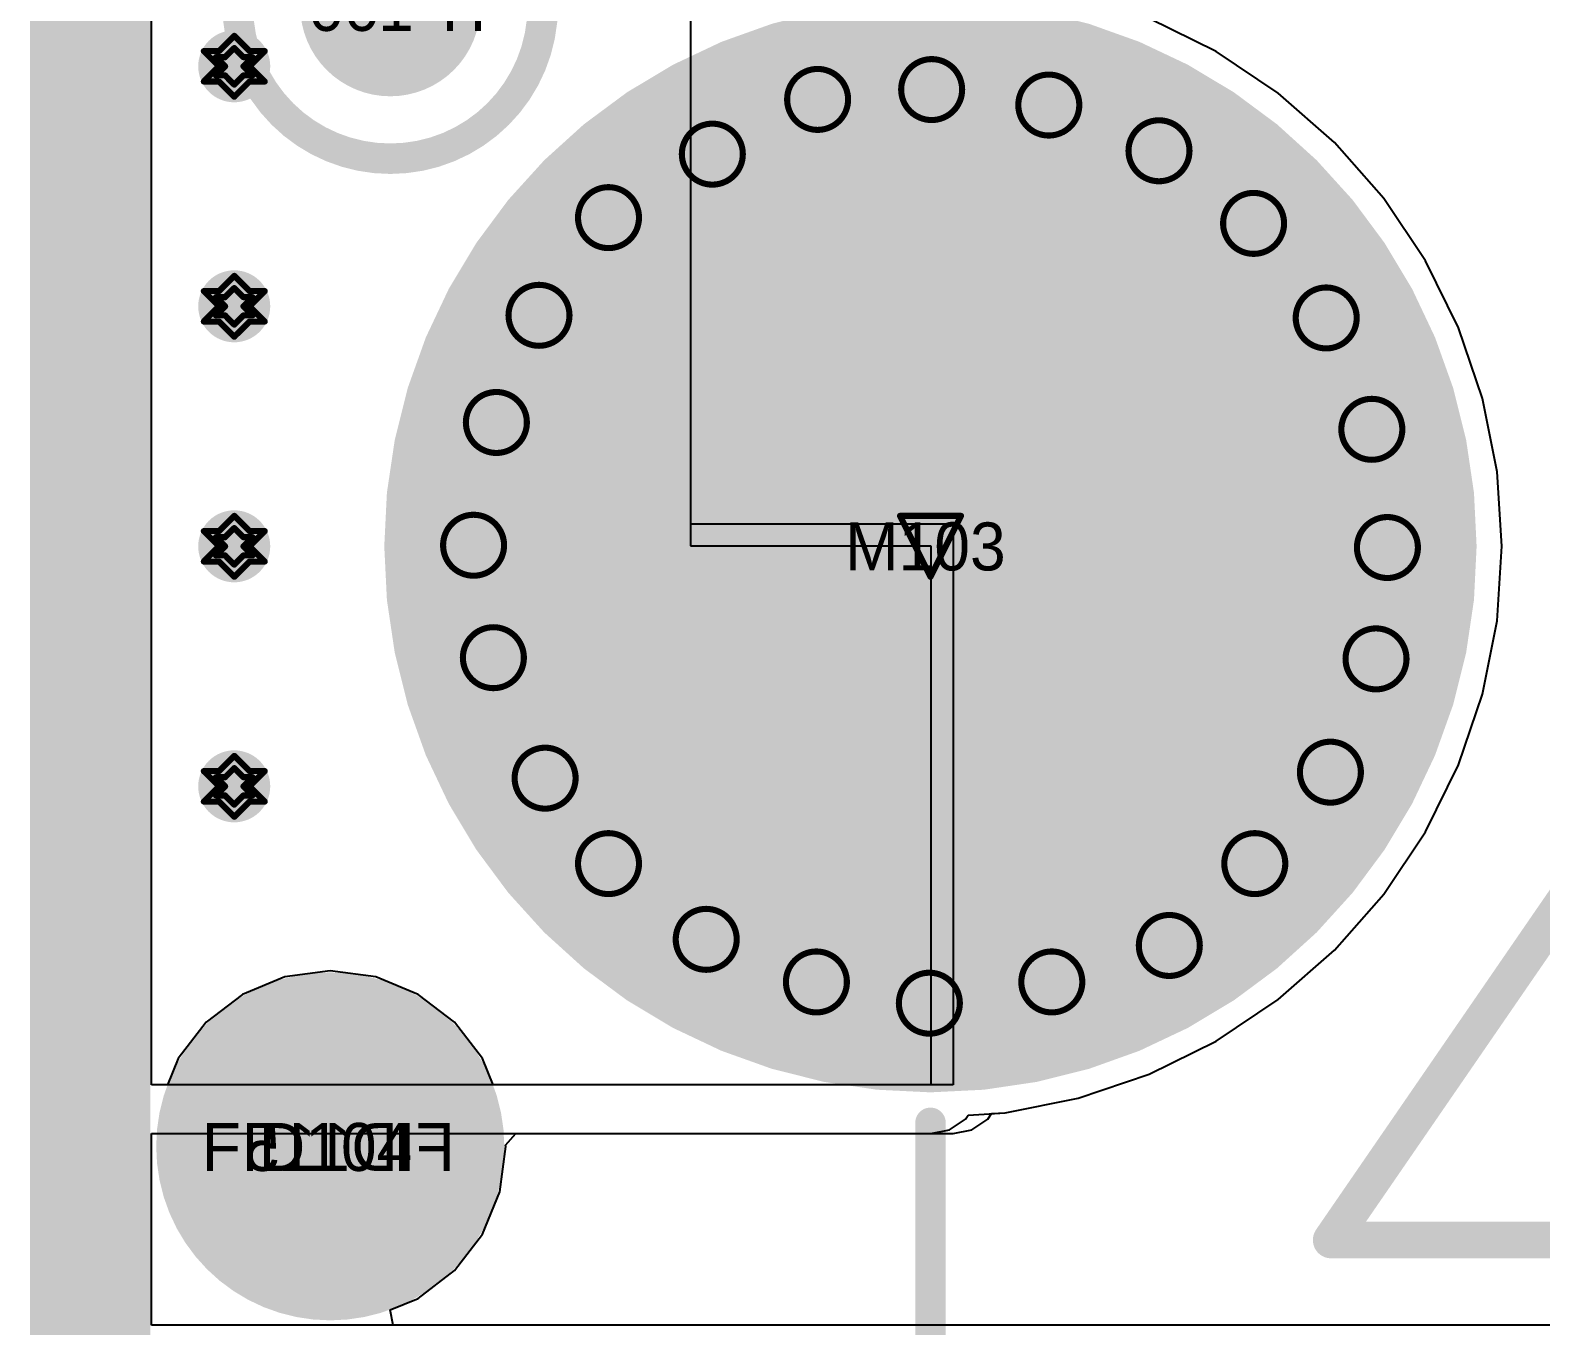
# Model space of a CAD drawing. Header units: millimetres. Extents: x 5 to 399, y 5 to 287.
# Drawn here: x 155.21 to 167.8, y 111.87 to 122.66 of the extents above; entities that cross this region are included whole.
import ezdxf

# ---------------------------------------------------------------- set-up
doc = ezdxf.new("R2010")
doc.units = ezdxf.units.MM
for name, color, linetype in [('BottomLayer', 5, 'Continuous'), ('BottomOverlay', 54, 'Continuous'), ('BottomPaste', 16, 'Continuous'), ('BottomSolder', 6, 'Continuous'), ('DrillDrawing', 1, 'Continuous'), ('DrillGuide', 244, 'Continuous'), ('KeepOutLayer', 6, 'Continuous'), ('Mechanical2', 216, 'Continuous'), ('Mechanical3', 76, 'Continuous'), ('MidLayer1', 16, 'Continuous'), ('MidLayer2', 76, 'Continuous'), ('MultiLayer', 9, 'Continuous'), ('PadHoleLayer', 156, 'Continuous'), ('TopLayer', 1, 'Continuous'), ('TopOverlay', 2, 'Continuous'), ('TopSolder', 216, 'Continuous'), ('ViaHoleLayer', 16, 'Continuous')]:
    doc.layers.add(name, color=color, linetype=linetype)

# ---------------------------------------------------------------- blocks, each defined once
blk = doc.blocks.new('M4_4_5_PAD9_27')
at = {"layer": 'BottomLayer', "const_width": 4.5}
blk.add_lwpolyline([(-18.079, 18.249, 1), (-13.579, 18.249, 1)], format="xyb", close=True, dxfattribs=at)
at = {"layer": 'BottomSolder', "const_width": 4.55}
blk.add_lwpolyline([(-18.104, 18.249, 1), (-13.554, 18.249, 1)], format="xyb", close=True, dxfattribs=at)
at = {"layer": 'MidLayer1', "const_width": 4.5}
blk.add_lwpolyline([(-18.079, 18.249, 1), (-13.579, 18.249, 1)], format="xyb", close=True, dxfattribs=at)
at = {"layer": 'MidLayer2', "const_width": 4.5}
blk.add_lwpolyline([(-18.079, 18.249, 1), (-13.579, 18.249, 1)], format="xyb", close=True, dxfattribs=at)
at = {"layer": 'MultiLayer', "const_width": 4.5}
blk.add_lwpolyline([(-18.079, 18.249, 1), (-13.579, 18.249, 1)], format="xyb", close=True, dxfattribs=at)
at = {"layer": 'PadHoleLayer', "const_width": 2.25}
blk.add_lwpolyline([(-16.954, 18.249, 1), (-14.704, 18.249, 1)], format="xyb", close=True, dxfattribs=at)
at = {"layer": 'TopLayer', "const_width": 4.5}
blk.add_lwpolyline([(-18.079, 18.249, 1), (-13.579, 18.249, 1)], format="xyb", close=True, dxfattribs=at)
at = {"layer": 'TopSolder', "const_width": 4.55}
blk.add_lwpolyline([(-18.104, 18.249, 1), (-13.554, 18.249, 1)], format="xyb", close=True, dxfattribs=at)
blk = doc.blocks.new('FID_1_1___B_73')
at = {"layer": 'BottomLayer', "const_width": 0.55}
blk.add_lwpolyline([(-0.275, 0, 1), (0.275, 0, 1)], format="xyb", close=True, dxfattribs=at)
at = {"layer": 'BottomSolder', "const_width": 1.45}
blk.add_lwpolyline([(-0.725, 0, 1), (0.725, 0, 1)], format="xyb", close=True, dxfattribs=at)
blk = doc.blocks.new('FID_1_1___78')
at = {"layer": 'TopLayer', "const_width": 0.55}
blk.add_lwpolyline([(-0.275, 0, 1), (0.275, 0, 1)], format="xyb", close=True, dxfattribs=at)
at = {"layer": 'TopSolder', "const_width": 1.45}
blk.add_lwpolyline([(-0.725, 0, 1), (0.725, 0, 1)], format="xyb", close=True, dxfattribs=at)
blk = doc.blocks.new('TP1_5MM_B_85')
at = {"layer": 'BottomLayer', "const_width": 0.75}
blk.add_lwpolyline([(-0.375, 0, 1), (0.375, 0, 1)], format="xyb", close=True, dxfattribs=at)
at = {"layer": 'BottomOverlay'}
for points, const_width in [([(1.27, 0, 1), (-1.27, 0, 1)], 0.254), ([(-1.333, 0, 1), (-1.206, 0, 1)], 0.127), ([(1.206, 0, 1), (1.333, 0, 1)], 0.127)]:
    blk.add_lwpolyline(points, format="xyb", close=True, dxfattribs=dict(at, const_width=const_width))
at = {"layer": 'BottomPaste', "const_width": 0.75}
blk.add_lwpolyline([(-0.375, 0, 1), (0.375, 0, 1)], format="xyb", close=True, dxfattribs=at)
at = {"layer": 'BottomSolder', "const_width": 0.75}
blk.add_lwpolyline([(-0.375, 0, 1), (0.375, 0, 1)], format="xyb", close=True, dxfattribs=at)

msp = doc.modelspace()

# ---------------------------------------------------------------- linework, layer by layer
at = {"layer": 'BottomLayer'}
for p, q in [((156.222, 113.876), (156.222, 146.362)), ((160.712, 136.101), (160.712, 118.55)), ((165.092, 122.484), (164.534, 122.76)), ((165.61, 122.138), (165.092, 122.484)), ((166.078, 121.728), (165.61, 122.138)), ((166.489, 121.26), (166.078, 121.728)), ((166.835, 120.742), (166.489, 121.26)), ((167.11, 120.183), (166.835, 120.742)), ((167.31, 119.594), (167.11, 120.183)), ((167.432, 118.983), (167.31, 119.594)), ((167.473, 118.362), (167.432, 118.983)), ((160.712, 118.55), (162.901, 118.55)), ((162.901, 118.55), (162.901, 113.876)), ((167.432, 117.74), (167.473, 118.362)), ((167.31, 117.13), (167.432, 117.74)), ((167.11, 116.54), (167.31, 117.13)), ((166.835, 115.982), (167.11, 116.54)), ((166.489, 115.464), (166.835, 115.982)), ((166.078, 114.996), (166.489, 115.464)), ((165.61, 114.585), (166.078, 114.996)), ((157.334, 114.774), (156.981, 114.628)), ((157.712, 114.824), (157.334, 114.774)), ((158.091, 114.774), (157.712, 114.824)), ((158.444, 114.628), (158.091, 114.774)), ((156.981, 114.628), (156.678, 114.396)), ((158.747, 114.396), (158.444, 114.628)), ((165.092, 114.239), (165.61, 114.585)), ((156.678, 114.396), (156.446, 114.093)), ((158.979, 114.093), (158.747, 114.396)), ((164.534, 113.964), (165.092, 114.239)), ((156.446, 114.093), (156.356, 113.876)), ((159.069, 113.876), (158.979, 114.093)), ((163.944, 113.764), (164.534, 113.964)), ((156.356, 113.876), (156.222, 113.876)), ((160.712, 113.876), (159.069, 113.876)), ((162.901, 113.876), (160.712, 113.876)), ((163.334, 113.642), (163.944, 113.764)), ((163.22, 113.635), (163.334, 113.642)), ((163.057, 113.5), (163.189, 113.588)), ((163.189, 113.588), (163.22, 113.635)), ((159.173, 113.373), (159.257, 113.469)), ((159.257, 113.469), (160.712, 113.469)), ((160.712, 113.469), (162.901, 113.469)), ((162.901, 113.469), (163.057, 113.5)), ((159.125, 112.983), (159.175, 113.362)), ((159.175, 113.362), (159.173, 113.373)), ((158.979, 112.631), (159.125, 112.983)), ((158.747, 112.328), (158.979, 112.631)), ((158.444, 112.095), (158.747, 112.328)), ((158.21, 111.999), (158.444, 112.095)), ((158.236, 111.872), (158.21, 111.999)), ((197.531, 111.872), (158.236, 111.872))]:
    msp.add_line(p, q, dxfattribs=at)
for points, const_width in [([(156.762, 122.362, 1), (157.062, 122.362, 1)], 0.3), ([(161.572, 122.086, 1), (161.972, 122.086, 1)], 0.4), ([(162.522, 122.168, 1), (162.922, 122.168, 1)], 0.4), ([(163.498, 122.039, 1), (163.898, 122.039, 1)], 0.4), ([(160.695, 121.63, 1), (161.095, 121.63, 1)], 0.4), ([(164.416, 121.658, 1), (164.816, 121.658, 1)], 0.4), ([(159.83, 121.101, 1), (160.23, 121.101, 1)], 0.4), ([(165.204, 121.053, 1), (165.604, 121.053, 1)], 0.4), ([(159.251, 120.287, 1), (159.651, 120.287, 1)], 0.4), ([(156.762, 120.362, 1), (157.062, 120.362, 1)], 0.3), ([(165.809, 120.265, 1), (166.209, 120.265, 1)], 0.4), ([(158.896, 119.394, 1), (159.296, 119.394, 1)], 0.4), ([(166.189, 119.337, 1), (166.589, 119.337, 1)], 0.4), ([(158.706, 118.371, 1), (159.106, 118.371, 1)], 0.4), ([(166.319, 118.352, 1), (166.719, 118.352, 1)], 0.4), ([(156.762, 118.362, 1), (157.062, 118.362, 1)], 0.3), ([(158.871, 117.434, 1), (159.271, 117.434, 1)], 0.4), ([(166.224, 117.424, 1), (166.624, 117.424, 1)], 0.4), ([(159.302, 116.43, 1), (159.702, 116.43, 1)], 0.4), ([(165.844, 116.48, 1), (166.244, 116.48, 1)], 0.4), ([(156.762, 116.362, 1), (157.062, 116.362, 1)], 0.3), ([(159.83, 115.718, 1), (160.23, 115.718, 1)], 0.4), ([(165.214, 115.718, 1), (165.614, 115.718, 1)], 0.4), ([(160.644, 115.087, 1), (161.044, 115.087, 1)], 0.4), ([(164.502, 115.036, 1), (164.902, 115.036, 1)], 0.4), ([(161.562, 114.732, 1), (161.962, 114.732, 1)], 0.4), ([(163.523, 114.732, 1), (163.923, 114.732, 1)], 0.4), ([(162.503, 114.555, 1), (162.903, 114.555, 1)], 0.4)]:
    msp.add_lwpolyline(points, format="xyb", close=True, dxfattribs=dict(at, const_width=const_width))
at = {"layer": 'DrillDrawing', "const_width": 0.0508}
for points in [[(156.785, 122.489), (156.912, 122.616)], [(156.912, 122.616), (157.039, 122.489)], [(156.658, 122.489), (156.785, 122.362)], [(156.658, 122.489), (156.785, 122.489)], [(156.76, 122.438), (156.836, 122.362)], [(156.76, 122.438), (156.836, 122.438)], [(156.836, 122.438), (156.912, 122.514)], [(156.912, 122.514), (156.989, 122.438)], [(156.989, 122.438), (157.065, 122.438)], [(156.989, 122.362), (157.065, 122.438)], [(157.039, 122.489), (157.166, 122.489)], [(157.039, 122.362), (157.166, 122.489)], [(156.658, 122.235), (156.785, 122.362)], [(156.76, 122.286), (156.836, 122.362)], [(156.989, 122.362), (157.065, 122.286)], [(157.039, 122.362), (157.166, 122.235)], [(156.658, 122.235), (156.785, 122.235)], [(156.76, 122.286), (156.836, 122.286)], [(156.785, 122.235), (156.912, 122.108)], [(156.836, 122.286), (156.912, 122.209)], [(156.912, 122.209), (156.989, 122.286)], [(156.912, 122.108), (157.039, 122.235)], [(156.989, 122.286), (157.065, 122.286)], [(157.039, 122.235), (157.166, 122.235)], [(156.785, 120.489), (156.912, 120.616)], [(156.912, 120.616), (157.039, 120.489)], [(156.658, 120.489), (156.785, 120.362)], [(156.658, 120.489), (156.785, 120.489)], [(156.76, 120.438), (156.836, 120.362)], [(156.76, 120.438), (156.836, 120.438)], [(156.836, 120.438), (156.912, 120.514)], [(156.912, 120.514), (156.989, 120.438)], [(156.989, 120.438), (157.065, 120.438)], [(156.989, 120.362), (157.065, 120.438)], [(157.039, 120.489), (157.166, 120.489)], [(157.039, 120.362), (157.166, 120.489)], [(156.658, 120.235), (156.785, 120.362)], [(156.76, 120.286), (156.836, 120.362)], [(156.76, 120.286), (156.836, 120.286)], [(156.836, 120.286), (156.912, 120.209)], [(156.912, 120.209), (156.989, 120.286)], [(156.989, 120.362), (157.065, 120.286)], [(156.989, 120.286), (157.065, 120.286)], [(157.039, 120.362), (157.166, 120.235)], [(156.658, 120.235), (156.785, 120.235)], [(156.785, 120.235), (156.912, 120.108)], [(156.912, 120.108), (157.039, 120.235)], [(157.039, 120.235), (157.166, 120.235)], [(156.785, 118.489), (156.912, 118.616)], [(156.912, 118.616), (157.039, 118.489)], [(162.458, 118.616), (162.966, 118.616)], [(162.458, 118.616), (162.712, 118.108)], [(162.712, 118.108), (162.966, 118.616)], [(156.658, 118.489), (156.785, 118.362)], [(156.658, 118.489), (156.785, 118.489)], [(156.76, 118.438), (156.836, 118.362)], [(156.76, 118.438), (156.836, 118.438)], [(156.836, 118.438), (156.912, 118.514)], [(156.912, 118.514), (156.989, 118.438)], [(156.989, 118.438), (157.065, 118.438)], [(156.989, 118.362), (157.065, 118.438)], [(157.039, 118.489), (157.166, 118.489)], [(157.039, 118.362), (157.166, 118.489)], [(156.658, 118.235), (156.785, 118.362)], [(156.76, 118.286), (156.836, 118.362)], [(156.76, 118.286), (156.836, 118.286)], [(156.836, 118.286), (156.912, 118.209)], [(156.912, 118.209), (156.989, 118.286)], [(156.989, 118.362), (157.065, 118.286)], [(156.989, 118.286), (157.065, 118.286)], [(157.039, 118.362), (157.166, 118.235)], [(156.658, 118.235), (156.785, 118.235)], [(156.785, 118.235), (156.912, 118.108)], [(156.912, 118.108), (157.039, 118.235)], [(157.039, 118.235), (157.166, 118.235)], [(156.785, 116.489), (156.912, 116.616)], [(156.836, 116.438), (156.912, 116.514)], [(156.912, 116.616), (157.039, 116.489)], [(156.912, 116.514), (156.989, 116.438)], [(156.658, 116.489), (156.785, 116.362)], [(156.658, 116.489), (156.785, 116.489)], [(156.76, 116.438), (156.836, 116.362)], [(156.76, 116.438), (156.836, 116.438)], [(156.989, 116.438), (157.065, 116.438)], [(156.989, 116.362), (157.065, 116.438)], [(157.039, 116.489), (157.166, 116.489)], [(157.039, 116.362), (157.166, 116.489)], [(156.658, 116.235), (156.785, 116.362)], [(156.76, 116.286), (156.836, 116.362)], [(156.76, 116.286), (156.836, 116.286)], [(156.836, 116.286), (156.912, 116.209)], [(156.912, 116.209), (156.989, 116.286)], [(156.989, 116.362), (157.065, 116.286)], [(156.989, 116.286), (157.065, 116.286)], [(157.039, 116.362), (157.166, 116.235)], [(156.658, 116.235), (156.785, 116.235)], [(156.785, 116.235), (156.912, 116.108)], [(156.912, 116.108), (157.039, 116.235)], [(157.039, 116.235), (157.166, 116.235)]]:
    msp.add_lwpolyline(points, dxfattribs=at)
at = {"layer": 'DrillDrawing'}
for points, const_width in [([(156.9, 122.616, 1), (156.925, 122.616, 1)], 0.0254), ([(156.9, 122.616, 1), (156.925, 122.616, 1)], 0.0254), ([(156.646, 122.489, 1), (156.671, 122.489, 1)], 0.0254), ([(156.646, 122.489, 1), (156.671, 122.489, 1)], 0.0254), ([(156.747, 122.438, 1), (156.773, 122.438, 1)], 0.0254), ([(156.747, 122.438, 1), (156.773, 122.438, 1)], 0.0254), ([(156.773, 122.489, 1), (156.798, 122.489, 1)], 0.0254), ([(156.773, 122.489, 1), (156.798, 122.489, 1)], 0.0254), ([(156.823, 122.438, 1), (156.849, 122.438, 1)], 0.0254), ([(156.823, 122.438, 1), (156.849, 122.438, 1)], 0.0254), ([(156.9, 122.514, 1), (156.925, 122.514, 1)], 0.0254), ([(156.9, 122.514, 1), (156.925, 122.514, 1)], 0.0254), ([(156.976, 122.438, 1), (157.001, 122.438, 1)], 0.0254), ([(156.976, 122.438, 1), (157.001, 122.438, 1)], 0.0254), ([(157.027, 122.489, 1), (157.052, 122.489, 1)], 0.0254), ([(157.027, 122.489, 1), (157.052, 122.489, 1)], 0.0254), ([(157.052, 122.438, 1), (157.077, 122.438, 1)], 0.0254), ([(157.052, 122.438, 1), (157.077, 122.438, 1)], 0.0254), ([(157.154, 122.489, 1), (157.179, 122.489, 1)], 0.0254), ([(157.154, 122.489, 1), (157.179, 122.489, 1)], 0.0254), ([(162.976, 122.168, 1), (162.468, 122.168, 1)], 0.0508), ([(156.773, 122.362, 1), (156.798, 122.362, 1)], 0.0254), ([(156.773, 122.362, 1), (156.798, 122.362, 1)], 0.0254), ([(156.823, 122.362, 1), (156.849, 122.362, 1)], 0.0254), ([(156.823, 122.362, 1), (156.849, 122.362, 1)], 0.0254), ([(156.976, 122.362, 1), (157.001, 122.362, 1)], 0.0254), ([(156.976, 122.362, 1), (157.001, 122.362, 1)], 0.0254), ([(157.027, 122.362, 1), (157.052, 122.362, 1)], 0.0254), ([(157.027, 122.362, 1), (157.052, 122.362, 1)], 0.0254), ([(162.026, 122.086, 1), (161.518, 122.086, 1)], 0.0508), ([(156.646, 122.235, 1), (156.671, 122.235, 1)], 0.0254), ([(156.646, 122.235, 1), (156.671, 122.235, 1)], 0.0254), ([(156.747, 122.286, 1), (156.773, 122.286, 1)], 0.0254), ([(156.747, 122.286, 1), (156.773, 122.286, 1)], 0.0254), ([(156.773, 122.235, 1), (156.798, 122.235, 1)], 0.0254), ([(156.773, 122.235, 1), (156.798, 122.235, 1)], 0.0254), ([(156.823, 122.286, 1), (156.849, 122.286, 1)], 0.0254), ([(156.823, 122.286, 1), (156.849, 122.286, 1)], 0.0254), ([(156.9, 122.209, 1), (156.925, 122.209, 1)], 0.0254), ([(156.9, 122.209, 1), (156.925, 122.209, 1)], 0.0254), ([(156.976, 122.286, 1), (157.001, 122.286, 1)], 0.0254), ([(156.976, 122.286, 1), (157.001, 122.286, 1)], 0.0254), ([(157.027, 122.235, 1), (157.052, 122.235, 1)], 0.0254), ([(157.027, 122.235, 1), (157.052, 122.235, 1)], 0.0254), ([(157.052, 122.286, 1), (157.077, 122.286, 1)], 0.0254), ([(157.052, 122.286, 1), (157.077, 122.286, 1)], 0.0254), ([(157.154, 122.235, 1), (157.179, 122.235, 1)], 0.0254), ([(157.154, 122.235, 1), (157.179, 122.235, 1)], 0.0254), ([(162.455, 122.168, 1), (162.481, 122.168, 1)], 0.0254), ([(162.963, 122.168, 1), (162.989, 122.168, 1)], 0.0254), ([(163.952, 122.039, 1), (163.444, 122.039, 1)], 0.0508), ([(156.9, 122.108, 1), (156.925, 122.108, 1)], 0.0254), ([(156.9, 122.108, 1), (156.925, 122.108, 1)], 0.0254), ([(161.505, 122.086, 1), (161.53, 122.086, 1)], 0.0254), ([(162.013, 122.086, 1), (162.038, 122.086, 1)], 0.0254), ([(163.431, 122.039, 1), (163.456, 122.039, 1)], 0.0254), ([(163.939, 122.039, 1), (163.964, 122.039, 1)], 0.0254), ([(161.149, 121.63, 1), (160.641, 121.63, 1)], 0.0508), ([(164.87, 121.658, 1), (164.362, 121.658, 1)], 0.0508), ([(160.628, 121.63, 1), (160.654, 121.63, 1)], 0.0254), ([(161.136, 121.63, 1), (161.162, 121.63, 1)], 0.0254), ([(164.349, 121.658, 1), (164.374, 121.658, 1)], 0.0254), ([(164.857, 121.658, 1), (164.882, 121.658, 1)], 0.0254), ([(160.284, 121.101, 1), (159.776, 121.101, 1)], 0.0508), ([(165.658, 121.053, 1), (165.15, 121.053, 1)], 0.0508), ([(159.764, 121.101, 1), (159.789, 121.101, 1)], 0.0254), ([(160.272, 121.101, 1), (160.297, 121.101, 1)], 0.0254), ([(165.137, 121.053, 1), (165.163, 121.053, 1)], 0.0254), ([(165.645, 121.053, 1), (165.671, 121.053, 1)], 0.0254), ([(156.9, 120.616, 1), (156.925, 120.616, 1)], 0.0254), ([(156.9, 120.616, 1), (156.925, 120.616, 1)], 0.0254), ([(159.705, 120.287, 1), (159.197, 120.287, 1)], 0.0508), ([(156.646, 120.489, 1), (156.671, 120.489, 1)], 0.0254), ([(156.646, 120.489, 1), (156.671, 120.489, 1)], 0.0254), ([(156.747, 120.438, 1), (156.773, 120.438, 1)], 0.0254), ([(156.747, 120.438, 1), (156.773, 120.438, 1)], 0.0254), ([(156.773, 120.489, 1), (156.798, 120.489, 1)], 0.0254), ([(156.773, 120.489, 1), (156.798, 120.489, 1)], 0.0254), ([(156.823, 120.438, 1), (156.849, 120.438, 1)], 0.0254), ([(156.823, 120.438, 1), (156.849, 120.438, 1)], 0.0254), ([(156.9, 120.514, 1), (156.925, 120.514, 1)], 0.0254), ([(156.9, 120.514, 1), (156.925, 120.514, 1)], 0.0254), ([(156.976, 120.438, 1), (157.001, 120.438, 1)], 0.0254), ([(156.976, 120.438, 1), (157.001, 120.438, 1)], 0.0254), ([(157.027, 120.489, 1), (157.052, 120.489, 1)], 0.0254), ([(157.027, 120.489, 1), (157.052, 120.489, 1)], 0.0254), ([(157.052, 120.438, 1), (157.077, 120.438, 1)], 0.0254), ([(157.052, 120.438, 1), (157.077, 120.438, 1)], 0.0254), ([(157.154, 120.489, 1), (157.179, 120.489, 1)], 0.0254), ([(157.154, 120.489, 1), (157.179, 120.489, 1)], 0.0254), ([(166.263, 120.265, 1), (165.755, 120.265, 1)], 0.0508), ([(156.747, 120.286, 1), (156.773, 120.286, 1)], 0.0254), ([(156.747, 120.286, 1), (156.773, 120.286, 1)], 0.0254), ([(156.773, 120.362, 1), (156.798, 120.362, 1)], 0.0254), ([(156.773, 120.362, 1), (156.798, 120.362, 1)], 0.0254), ([(156.823, 120.362, 1), (156.849, 120.362, 1)], 0.0254), ([(156.823, 120.362, 1), (156.849, 120.362, 1)], 0.0254), ([(156.823, 120.286, 1), (156.849, 120.286, 1)], 0.0254), ([(156.823, 120.286, 1), (156.849, 120.286, 1)], 0.0254), ([(156.976, 120.362, 1), (157.001, 120.362, 1)], 0.0254), ([(156.976, 120.362, 1), (157.001, 120.362, 1)], 0.0254), ([(156.976, 120.286, 1), (157.001, 120.286, 1)], 0.0254), ([(156.976, 120.286, 1), (157.001, 120.286, 1)], 0.0254), ([(157.027, 120.362, 1), (157.052, 120.362, 1)], 0.0254), ([(157.027, 120.362, 1), (157.052, 120.362, 1)], 0.0254), ([(157.052, 120.286, 1), (157.077, 120.286, 1)], 0.0254), ([(157.052, 120.286, 1), (157.077, 120.286, 1)], 0.0254), ([(159.184, 120.287, 1), (159.209, 120.287, 1)], 0.0254), ([(159.692, 120.287, 1), (159.717, 120.287, 1)], 0.0254), ([(156.646, 120.235, 1), (156.671, 120.235, 1)], 0.0254), ([(156.646, 120.235, 1), (156.671, 120.235, 1)], 0.0254), ([(156.773, 120.235, 1), (156.798, 120.235, 1)], 0.0254), ([(156.773, 120.235, 1), (156.798, 120.235, 1)], 0.0254), ([(156.9, 120.209, 1), (156.925, 120.209, 1)], 0.0254), ([(156.9, 120.209, 1), (156.925, 120.209, 1)], 0.0254), ([(157.027, 120.235, 1), (157.052, 120.235, 1)], 0.0254), ([(157.027, 120.235, 1), (157.052, 120.235, 1)], 0.0254), ([(157.154, 120.235, 1), (157.179, 120.235, 1)], 0.0254), ([(157.154, 120.235, 1), (157.179, 120.235, 1)], 0.0254), ([(165.742, 120.265, 1), (165.768, 120.265, 1)], 0.0254), ([(166.25, 120.265, 1), (166.276, 120.265, 1)], 0.0254), ([(156.9, 120.108, 1), (156.925, 120.108, 1)], 0.0254), ([(156.9, 120.108, 1), (156.925, 120.108, 1)], 0.0254), ([(159.35, 119.394, 1), (158.842, 119.394, 1)], 0.0508), ([(166.643, 119.337, 1), (166.135, 119.337, 1)], 0.0508), ([(158.829, 119.394, 1), (158.855, 119.394, 1)], 0.0254), ([(159.337, 119.394, 1), (159.363, 119.394, 1)], 0.0254), ([(166.123, 119.337, 1), (166.148, 119.337, 1)], 0.0254), ([(166.631, 119.337, 1), (166.656, 119.337, 1)], 0.0254), ([(156.9, 118.616, 1), (156.925, 118.616, 1)], 0.0254), ([(156.9, 118.616, 1), (156.925, 118.616, 1)], 0.0254), ([(159.16, 118.371, 1), (158.652, 118.371, 1)], 0.0508), ([(162.446, 118.616, 1), (162.471, 118.616, 1)], 0.0254), ([(162.446, 118.616, 1), (162.471, 118.616, 1)], 0.0254), ([(162.954, 118.616, 1), (162.979, 118.616, 1)], 0.0254), ([(162.954, 118.616, 1), (162.979, 118.616, 1)], 0.0254), ([(166.773, 118.352, 1), (166.265, 118.352, 1)], 0.0508), ([(156.646, 118.489, 1), (156.671, 118.489, 1)], 0.0254), ([(156.646, 118.489, 1), (156.671, 118.489, 1)], 0.0254), ([(156.747, 118.438, 1), (156.773, 118.438, 1)], 0.0254), ([(156.747, 118.438, 1), (156.773, 118.438, 1)], 0.0254), ([(156.773, 118.489, 1), (156.798, 118.489, 1)], 0.0254), ([(156.773, 118.489, 1), (156.798, 118.489, 1)], 0.0254), ([(156.823, 118.438, 1), (156.849, 118.438, 1)], 0.0254), ([(156.823, 118.438, 1), (156.849, 118.438, 1)], 0.0254), ([(156.9, 118.514, 1), (156.925, 118.514, 1)], 0.0254), ([(156.9, 118.514, 1), (156.925, 118.514, 1)], 0.0254), ([(156.976, 118.438, 1), (157.001, 118.438, 1)], 0.0254), ([(156.976, 118.438, 1), (157.001, 118.438, 1)], 0.0254), ([(157.027, 118.489, 1), (157.052, 118.489, 1)], 0.0254), ([(157.027, 118.489, 1), (157.052, 118.489, 1)], 0.0254), ([(157.052, 118.438, 1), (157.077, 118.438, 1)], 0.0254), ([(157.052, 118.438, 1), (157.077, 118.438, 1)], 0.0254), ([(157.154, 118.489, 1), (157.179, 118.489, 1)], 0.0254), ([(157.154, 118.489, 1), (157.179, 118.489, 1)], 0.0254), ([(156.747, 118.286, 1), (156.773, 118.286, 1)], 0.0254), ([(156.747, 118.286, 1), (156.773, 118.286, 1)], 0.0254), ([(156.773, 118.362, 1), (156.798, 118.362, 1)], 0.0254), ([(156.773, 118.362, 1), (156.798, 118.362, 1)], 0.0254), ([(156.823, 118.362, 1), (156.849, 118.362, 1)], 0.0254), ([(156.823, 118.362, 1), (156.849, 118.362, 1)], 0.0254), ([(156.823, 118.286, 1), (156.849, 118.286, 1)], 0.0254), ([(156.823, 118.286, 1), (156.849, 118.286, 1)], 0.0254), ([(156.976, 118.362, 1), (157.001, 118.362, 1)], 0.0254), ([(156.976, 118.362, 1), (157.001, 118.362, 1)], 0.0254), ([(156.976, 118.286, 1), (157.001, 118.286, 1)], 0.0254), ([(156.976, 118.286, 1), (157.001, 118.286, 1)], 0.0254), ([(157.027, 118.362, 1), (157.052, 118.362, 1)], 0.0254), ([(157.027, 118.362, 1), (157.052, 118.362, 1)], 0.0254), ([(157.052, 118.286, 1), (157.077, 118.286, 1)], 0.0254), ([(157.052, 118.286, 1), (157.077, 118.286, 1)], 0.0254), ([(158.639, 118.371, 1), (158.664, 118.371, 1)], 0.0254), ([(159.147, 118.371, 1), (159.172, 118.371, 1)], 0.0254), ([(166.252, 118.352, 1), (166.278, 118.352, 1)], 0.0254), ([(166.76, 118.352, 1), (166.786, 118.352, 1)], 0.0254), ([(156.646, 118.235, 1), (156.671, 118.235, 1)], 0.0254), ([(156.646, 118.235, 1), (156.671, 118.235, 1)], 0.0254), ([(156.773, 118.235, 1), (156.798, 118.235, 1)], 0.0254), ([(156.773, 118.235, 1), (156.798, 118.235, 1)], 0.0254), ([(156.9, 118.209, 1), (156.925, 118.209, 1)], 0.0254), ([(156.9, 118.209, 1), (156.925, 118.209, 1)], 0.0254), ([(157.027, 118.235, 1), (157.052, 118.235, 1)], 0.0254), ([(157.027, 118.235, 1), (157.052, 118.235, 1)], 0.0254), ([(157.154, 118.235, 1), (157.179, 118.235, 1)], 0.0254), ([(157.154, 118.235, 1), (157.179, 118.235, 1)], 0.0254), ([(156.9, 118.108, 1), (156.925, 118.108, 1)], 0.0254), ([(156.9, 118.108, 1), (156.925, 118.108, 1)], 0.0254), ([(162.7, 118.108, 1), (162.725, 118.108, 1)], 0.0254), ([(162.7, 118.108, 1), (162.725, 118.108, 1)], 0.0254), ([(159.325, 117.434, 1), (158.817, 117.434, 1)], 0.0508), ([(166.678, 117.424, 1), (166.17, 117.424, 1)], 0.0508), ([(158.804, 117.434, 1), (158.829, 117.434, 1)], 0.0254), ([(159.312, 117.434, 1), (159.337, 117.434, 1)], 0.0254), ([(166.158, 117.424, 1), (166.183, 117.424, 1)], 0.0254), ([(166.666, 117.424, 1), (166.691, 117.424, 1)], 0.0254), ([(159.756, 116.43, 1), (159.248, 116.43, 1)], 0.0508), ([(166.298, 116.48, 1), (165.79, 116.48, 1)], 0.0508), ([(156.9, 116.616, 1), (156.925, 116.616, 1)], 0.0254), ([(156.9, 116.616, 1), (156.925, 116.616, 1)], 0.0254), ([(156.9, 116.514, 1), (156.925, 116.514, 1)], 0.0254), ([(156.9, 116.514, 1), (156.925, 116.514, 1)], 0.0254), ([(156.646, 116.489, 1), (156.671, 116.489, 1)], 0.0254), ([(156.646, 116.489, 1), (156.671, 116.489, 1)], 0.0254), ([(156.747, 116.438, 1), (156.773, 116.438, 1)], 0.0254), ([(156.747, 116.438, 1), (156.773, 116.438, 1)], 0.0254), ([(156.773, 116.489, 1), (156.798, 116.489, 1)], 0.0254), ([(156.773, 116.489, 1), (156.798, 116.489, 1)], 0.0254), ([(156.823, 116.438, 1), (156.849, 116.438, 1)], 0.0254), ([(156.823, 116.438, 1), (156.849, 116.438, 1)], 0.0254), ([(156.976, 116.438, 1), (157.001, 116.438, 1)], 0.0254), ([(156.976, 116.438, 1), (157.001, 116.438, 1)], 0.0254), ([(157.027, 116.489, 1), (157.052, 116.489, 1)], 0.0254), ([(157.027, 116.489, 1), (157.052, 116.489, 1)], 0.0254), ([(157.052, 116.438, 1), (157.077, 116.438, 1)], 0.0254), ([(157.052, 116.438, 1), (157.077, 116.438, 1)], 0.0254), ([(157.154, 116.489, 1), (157.179, 116.489, 1)], 0.0254), ([(157.154, 116.489, 1), (157.179, 116.489, 1)], 0.0254), ([(159.235, 116.43, 1), (159.26, 116.43, 1)], 0.0254), ([(159.743, 116.43, 1), (159.768, 116.43, 1)], 0.0254), ([(165.777, 116.48, 1), (165.803, 116.48, 1)], 0.0254), ([(166.285, 116.48, 1), (166.311, 116.48, 1)], 0.0254), ([(156.747, 116.286, 1), (156.773, 116.286, 1)], 0.0254), ([(156.747, 116.286, 1), (156.773, 116.286, 1)], 0.0254), ([(156.773, 116.362, 1), (156.798, 116.362, 1)], 0.0254), ([(156.773, 116.362, 1), (156.798, 116.362, 1)], 0.0254), ([(156.823, 116.362, 1), (156.849, 116.362, 1)], 0.0254), ([(156.823, 116.362, 1), (156.849, 116.362, 1)], 0.0254), ([(156.823, 116.286, 1), (156.849, 116.286, 1)], 0.0254), ([(156.823, 116.286, 1), (156.849, 116.286, 1)], 0.0254), ([(156.976, 116.362, 1), (157.001, 116.362, 1)], 0.0254), ([(156.976, 116.362, 1), (157.001, 116.362, 1)], 0.0254), ([(156.976, 116.286, 1), (157.001, 116.286, 1)], 0.0254), ([(156.976, 116.286, 1), (157.001, 116.286, 1)], 0.0254), ([(157.027, 116.362, 1), (157.052, 116.362, 1)], 0.0254), ([(157.027, 116.362, 1), (157.052, 116.362, 1)], 0.0254), ([(157.052, 116.286, 1), (157.077, 116.286, 1)], 0.0254), ([(157.052, 116.286, 1), (157.077, 116.286, 1)], 0.0254), ([(156.646, 116.235, 1), (156.671, 116.235, 1)], 0.0254), ([(156.646, 116.235, 1), (156.671, 116.235, 1)], 0.0254), ([(156.773, 116.235, 1), (156.798, 116.235, 1)], 0.0254), ([(156.773, 116.235, 1), (156.798, 116.235, 1)], 0.0254), ([(156.9, 116.209, 1), (156.925, 116.209, 1)], 0.0254), ([(156.9, 116.209, 1), (156.925, 116.209, 1)], 0.0254), ([(157.027, 116.235, 1), (157.052, 116.235, 1)], 0.0254), ([(157.027, 116.235, 1), (157.052, 116.235, 1)], 0.0254), ([(157.154, 116.235, 1), (157.179, 116.235, 1)], 0.0254), ([(157.154, 116.235, 1), (157.179, 116.235, 1)], 0.0254), ([(156.9, 116.108, 1), (156.925, 116.108, 1)], 0.0254), ([(156.9, 116.108, 1), (156.925, 116.108, 1)], 0.0254), ([(160.284, 115.718, 1), (159.776, 115.718, 1)], 0.0508), ([(165.668, 115.718, 1), (165.16, 115.718, 1)], 0.0508), ([(159.764, 115.718, 1), (159.789, 115.718, 1)], 0.0254), ([(160.272, 115.718, 1), (160.297, 115.718, 1)], 0.0254), ([(165.147, 115.718, 1), (165.172, 115.718, 1)], 0.0254), ([(165.655, 115.718, 1), (165.68, 115.718, 1)], 0.0254), ([(161.098, 115.087, 1), (160.59, 115.087, 1)], 0.0508), ([(164.956, 115.036, 1), (164.448, 115.036, 1)], 0.0508), ([(160.577, 115.087, 1), (160.603, 115.087, 1)], 0.0254), ([(161.085, 115.087, 1), (161.111, 115.087, 1)], 0.0254), ([(164.435, 115.036, 1), (164.46, 115.036, 1)], 0.0254), ([(164.943, 115.036, 1), (164.968, 115.036, 1)], 0.0254), ([(162.016, 114.732, 1), (161.508, 114.732, 1)], 0.0508), ([(163.977, 114.732, 1), (163.469, 114.732, 1)], 0.0508), ([(162.957, 114.555, 1), (162.449, 114.555, 1)], 0.0508), ([(161.495, 114.732, 1), (161.521, 114.732, 1)], 0.0254), ([(162.003, 114.732, 1), (162.029, 114.732, 1)], 0.0254), ([(163.456, 114.732, 1), (163.482, 114.732, 1)], 0.0254), ([(163.964, 114.732, 1), (163.99, 114.732, 1)], 0.0254), ([(162.436, 114.555, 1), (162.462, 114.555, 1)], 0.0254), ([(162.944, 114.555, 1), (162.97, 114.555, 1)], 0.0254)]:
    msp.add_lwpolyline(points, format="xyb", close=True, dxfattribs=dict(at, const_width=const_width))
at = {"layer": 'DrillGuide'}
for points, const_width in [([(156.85, 122.362, 1), (156.975, 122.362, 1)], 0.125), ([(162.622, 122.168, 1), (162.822, 122.168, 1)], 0.2), ([(161.672, 122.086, 1), (161.872, 122.086, 1)], 0.2), ([(163.598, 122.039, 1), (163.798, 122.039, 1)], 0.2), ([(160.795, 121.63, 1), (160.995, 121.63, 1)], 0.2), ([(164.516, 121.658, 1), (164.716, 121.658, 1)], 0.2), ([(159.93, 121.101, 1), (160.13, 121.101, 1)], 0.2), ([(165.304, 121.053, 1), (165.504, 121.053, 1)], 0.2), ([(156.85, 120.362, 1), (156.975, 120.362, 1)], 0.125), ([(159.351, 120.287, 1), (159.551, 120.287, 1)], 0.2), ([(165.909, 120.265, 1), (166.109, 120.265, 1)], 0.2), ([(158.996, 119.394, 1), (159.196, 119.394, 1)], 0.2), ([(166.289, 119.337, 1), (166.489, 119.337, 1)], 0.2), ([(158.806, 118.371, 1), (159.006, 118.371, 1)], 0.2), ([(166.419, 118.352, 1), (166.619, 118.352, 1)], 0.2), ([(156.85, 118.362, 1), (156.975, 118.362, 1)], 0.125), ([(158.971, 117.434, 1), (159.171, 117.434, 1)], 0.2), ([(166.324, 117.424, 1), (166.524, 117.424, 1)], 0.2), ([(165.944, 116.48, 1), (166.144, 116.48, 1)], 0.2), ([(159.402, 116.43, 1), (159.602, 116.43, 1)], 0.2), ([(156.85, 116.362, 1), (156.975, 116.362, 1)], 0.125), ([(159.93, 115.718, 1), (160.13, 115.718, 1)], 0.2), ([(165.314, 115.718, 1), (165.514, 115.718, 1)], 0.2), ([(160.744, 115.087, 1), (160.944, 115.087, 1)], 0.2), ([(164.602, 115.036, 1), (164.802, 115.036, 1)], 0.2), ([(161.662, 114.732, 1), (161.862, 114.732, 1)], 0.2), ([(163.623, 114.732, 1), (163.823, 114.732, 1)], 0.2), ([(162.603, 114.555, 1), (162.803, 114.555, 1)], 0.2)]:
    msp.add_lwpolyline(points, format="xyb", close=True, dxfattribs=dict(at, const_width=const_width))
at = {"layer": 'KeepOutLayer', "const_width": 1}
msp.add_lwpolyline([(155.712, 111.362), (155.712, 191.362)], dxfattribs=at)
at = {"layer": 'Mechanical2', "const_width": 0.254}
msp.add_lwpolyline([(155.712, 191.362), (155.712, 111.362)], dxfattribs=at)
at = {"layer": 'Mechanical3'}
for points, const_width in [([(164.963, 118.362, 1), (160.462, 118.362, 1)], 0.254), ([(160.399, 118.362, 1), (160.526, 118.362, 1)], 0.127), ([(164.899, 118.362, 1), (165.026, 118.362, 1)], 0.127), ([(162.649, 113.558, 1), (162.776, 113.558, 1)], 0.127), ([(162.649, 113.558, 1), (162.776, 113.558, 1)], 0.127)]:
    msp.add_lwpolyline(points, format="xyb", close=True, dxfattribs=dict(at, const_width=const_width))
at = {"layer": 'Mechanical3', "const_width": 0.254}
msp.add_lwpolyline([(162.712, 105.799), (162.712, 113.558)], dxfattribs=at)
msp.add_lwpolyline([(162.712, 105.799), (162.712, 113.558)], dxfattribs=at)
at = {"layer": 'MidLayer1'}
for p, q in [((156.222, 113.876), (156.222, 146.362)), ((160.712, 136.101), (160.712, 118.55)), ((165.092, 122.484), (164.534, 122.76)), ((165.61, 122.138), (165.092, 122.484)), ((166.078, 121.728), (165.61, 122.138)), ((166.489, 121.26), (166.078, 121.728)), ((166.835, 120.742), (166.489, 121.26)), ((167.11, 120.183), (166.835, 120.742)), ((167.31, 119.594), (167.11, 120.183)), ((167.432, 118.983), (167.31, 119.594)), ((167.473, 118.362), (167.432, 118.983)), ((160.712, 118.55), (162.901, 118.55)), ((162.901, 118.55), (162.901, 113.876)), ((167.432, 117.74), (167.473, 118.362)), ((167.31, 117.13), (167.432, 117.74)), ((167.11, 116.54), (167.31, 117.13)), ((166.835, 115.982), (167.11, 116.54)), ((166.489, 115.464), (166.835, 115.982)), ((166.078, 114.996), (166.489, 115.464)), ((165.61, 114.585), (166.078, 114.996)), ((165.092, 114.239), (165.61, 114.585)), ((164.534, 113.964), (165.092, 114.239)), ((163.944, 113.764), (164.534, 113.964)), ((160.712, 113.876), (156.222, 113.876)), ((162.901, 113.876), (160.712, 113.876)), ((163.334, 113.642), (163.944, 113.764)), ((163.22, 113.635), (163.334, 113.642)), ((163.057, 113.5), (163.189, 113.588)), ((163.189, 113.588), (163.22, 113.635)), ((156.222, 111.872), (156.222, 113.469)), ((156.222, 113.469), (160.712, 113.469)), ((160.712, 113.469), (162.901, 113.469)), ((162.901, 113.469), (163.057, 113.5)), ((197.621, 111.872), (156.222, 111.872))]:
    msp.add_line(p, q, dxfattribs=at)
for points, const_width in [([(156.762, 122.362, 1), (157.062, 122.362, 1)], 0.3), ([(161.572, 122.086, 1), (161.972, 122.086, 1)], 0.4), ([(162.522, 122.168, 1), (162.922, 122.168, 1)], 0.4), ([(163.498, 122.039, 1), (163.898, 122.039, 1)], 0.4), ([(160.695, 121.63, 1), (161.095, 121.63, 1)], 0.4), ([(164.416, 121.658, 1), (164.816, 121.658, 1)], 0.4), ([(159.83, 121.101, 1), (160.23, 121.101, 1)], 0.4), ([(165.204, 121.053, 1), (165.604, 121.053, 1)], 0.4), ([(159.251, 120.287, 1), (159.651, 120.287, 1)], 0.4), ([(156.762, 120.362, 1), (157.062, 120.362, 1)], 0.3), ([(165.809, 120.265, 1), (166.209, 120.265, 1)], 0.4), ([(158.896, 119.394, 1), (159.296, 119.394, 1)], 0.4), ([(166.189, 119.337, 1), (166.589, 119.337, 1)], 0.4), ([(158.706, 118.371, 1), (159.106, 118.371, 1)], 0.4), ([(166.319, 118.352, 1), (166.719, 118.352, 1)], 0.4), ([(156.762, 118.362, 1), (157.062, 118.362, 1)], 0.3), ([(158.871, 117.434, 1), (159.271, 117.434, 1)], 0.4), ([(166.224, 117.424, 1), (166.624, 117.424, 1)], 0.4), ([(159.302, 116.43, 1), (159.702, 116.43, 1)], 0.4), ([(165.844, 116.48, 1), (166.244, 116.48, 1)], 0.4), ([(156.762, 116.362, 1), (157.062, 116.362, 1)], 0.3), ([(159.83, 115.718, 1), (160.23, 115.718, 1)], 0.4), ([(165.214, 115.718, 1), (165.614, 115.718, 1)], 0.4), ([(160.644, 115.087, 1), (161.044, 115.087, 1)], 0.4), ([(164.502, 115.036, 1), (164.902, 115.036, 1)], 0.4), ([(161.562, 114.732, 1), (161.962, 114.732, 1)], 0.4), ([(163.523, 114.732, 1), (163.923, 114.732, 1)], 0.4), ([(162.503, 114.555, 1), (162.903, 114.555, 1)], 0.4)]:
    msp.add_lwpolyline(points, format="xyb", close=True, dxfattribs=dict(at, const_width=const_width))
at = {"layer": 'MidLayer2'}
for p, q in [((156.222, 113.876), (156.222, 146.362)), ((160.712, 136.101), (160.712, 118.55)), ((165.092, 122.484), (164.534, 122.76)), ((165.61, 122.138), (165.092, 122.484)), ((166.078, 121.728), (165.61, 122.138)), ((166.489, 121.26), (166.078, 121.728)), ((166.835, 120.742), (166.489, 121.26)), ((167.11, 120.183), (166.835, 120.742)), ((167.31, 119.594), (167.11, 120.183)), ((167.432, 118.983), (167.31, 119.594)), ((167.473, 118.362), (167.432, 118.983)), ((160.712, 118.55), (162.901, 118.55)), ((162.901, 118.55), (162.901, 113.876)), ((167.432, 117.74), (167.473, 118.362)), ((167.31, 117.13), (167.432, 117.74)), ((167.11, 116.54), (167.31, 117.13)), ((166.835, 115.982), (167.11, 116.54)), ((166.489, 115.464), (166.835, 115.982)), ((166.078, 114.996), (166.489, 115.464)), ((165.61, 114.585), (166.078, 114.996)), ((165.092, 114.239), (165.61, 114.585)), ((164.534, 113.964), (165.092, 114.239)), ((163.944, 113.764), (164.534, 113.964)), ((160.712, 113.876), (156.222, 113.876)), ((162.901, 113.876), (160.712, 113.876)), ((163.334, 113.642), (163.944, 113.764)), ((163.22, 113.635), (163.334, 113.642)), ((163.057, 113.5), (163.189, 113.588)), ((163.189, 113.588), (163.22, 113.635)), ((156.222, 111.872), (156.222, 113.469)), ((156.222, 113.469), (160.712, 113.469)), ((160.712, 113.469), (162.901, 113.469)), ((162.901, 113.469), (163.057, 113.5)), ((197.621, 111.872), (156.222, 111.872))]:
    msp.add_line(p, q, dxfattribs=at)
for points, const_width in [([(156.762, 122.362, 1), (157.062, 122.362, 1)], 0.3), ([(161.572, 122.086, 1), (161.972, 122.086, 1)], 0.4), ([(162.522, 122.168, 1), (162.922, 122.168, 1)], 0.4), ([(163.498, 122.039, 1), (163.898, 122.039, 1)], 0.4), ([(160.695, 121.63, 1), (161.095, 121.63, 1)], 0.4), ([(164.416, 121.658, 1), (164.816, 121.658, 1)], 0.4), ([(159.83, 121.101, 1), (160.23, 121.101, 1)], 0.4), ([(165.204, 121.053, 1), (165.604, 121.053, 1)], 0.4), ([(159.251, 120.287, 1), (159.651, 120.287, 1)], 0.4), ([(156.762, 120.362, 1), (157.062, 120.362, 1)], 0.3), ([(165.809, 120.265, 1), (166.209, 120.265, 1)], 0.4), ([(158.896, 119.394, 1), (159.296, 119.394, 1)], 0.4), ([(166.189, 119.337, 1), (166.589, 119.337, 1)], 0.4), ([(158.706, 118.371, 1), (159.106, 118.371, 1)], 0.4), ([(166.319, 118.352, 1), (166.719, 118.352, 1)], 0.4), ([(156.762, 118.362, 1), (157.062, 118.362, 1)], 0.3), ([(158.871, 117.434, 1), (159.271, 117.434, 1)], 0.4), ([(166.224, 117.424, 1), (166.624, 117.424, 1)], 0.4), ([(159.302, 116.43, 1), (159.702, 116.43, 1)], 0.4), ([(165.844, 116.48, 1), (166.244, 116.48, 1)], 0.4), ([(156.762, 116.362, 1), (157.062, 116.362, 1)], 0.3), ([(159.83, 115.718, 1), (160.23, 115.718, 1)], 0.4), ([(165.214, 115.718, 1), (165.614, 115.718, 1)], 0.4), ([(160.644, 115.087, 1), (161.044, 115.087, 1)], 0.4), ([(164.502, 115.036, 1), (164.902, 115.036, 1)], 0.4), ([(161.562, 114.732, 1), (161.962, 114.732, 1)], 0.4), ([(163.523, 114.732, 1), (163.923, 114.732, 1)], 0.4), ([(162.503, 114.555, 1), (162.903, 114.555, 1)], 0.4)]:
    msp.add_lwpolyline(points, format="xyb", close=True, dxfattribs=dict(at, const_width=const_width))
at = {"layer": 'MultiLayer'}
for points, const_width in [([(156.762, 122.362, 1), (157.062, 122.362, 1)], 0.3), ([(161.572, 122.086, 1), (161.972, 122.086, 1)], 0.4), ([(162.522, 122.168, 1), (162.922, 122.168, 1)], 0.4), ([(163.498, 122.039, 1), (163.898, 122.039, 1)], 0.4), ([(160.695, 121.63, 1), (161.095, 121.63, 1)], 0.4), ([(164.416, 121.658, 1), (164.816, 121.658, 1)], 0.4), ([(159.83, 121.101, 1), (160.23, 121.101, 1)], 0.4), ([(165.204, 121.053, 1), (165.604, 121.053, 1)], 0.4), ([(159.251, 120.287, 1), (159.651, 120.287, 1)], 0.4), ([(156.762, 120.362, 1), (157.062, 120.362, 1)], 0.3), ([(165.809, 120.265, 1), (166.209, 120.265, 1)], 0.4), ([(158.896, 119.394, 1), (159.296, 119.394, 1)], 0.4), ([(166.189, 119.337, 1), (166.589, 119.337, 1)], 0.4), ([(158.706, 118.371, 1), (159.106, 118.371, 1)], 0.4), ([(166.319, 118.352, 1), (166.719, 118.352, 1)], 0.4), ([(156.762, 118.362, 1), (157.062, 118.362, 1)], 0.3), ([(158.871, 117.434, 1), (159.271, 117.434, 1)], 0.4), ([(166.224, 117.424, 1), (166.624, 117.424, 1)], 0.4), ([(159.302, 116.43, 1), (159.702, 116.43, 1)], 0.4), ([(165.844, 116.48, 1), (166.244, 116.48, 1)], 0.4), ([(156.762, 116.362, 1), (157.062, 116.362, 1)], 0.3), ([(159.83, 115.718, 1), (160.23, 115.718, 1)], 0.4), ([(165.214, 115.718, 1), (165.614, 115.718, 1)], 0.4), ([(160.644, 115.087, 1), (161.044, 115.087, 1)], 0.4), ([(164.502, 115.036, 1), (164.902, 115.036, 1)], 0.4), ([(161.562, 114.732, 1), (161.962, 114.732, 1)], 0.4), ([(163.523, 114.732, 1), (163.923, 114.732, 1)], 0.4), ([(162.503, 114.555, 1), (162.903, 114.555, 1)], 0.4)]:
    msp.add_lwpolyline(points, format="xyb", close=True, dxfattribs=dict(at, const_width=const_width))
at = {"layer": 'TopLayer'}
for p, q in [((156.222, 113.876), (156.222, 146.362)), ((160.712, 123.476), (160.712, 118.365)), ((165.092, 122.484), (164.534, 122.76)), ((165.61, 122.138), (165.092, 122.484)), ((166.078, 121.728), (165.61, 122.138)), ((166.489, 121.26), (166.078, 121.728)), ((166.835, 120.742), (166.489, 121.26)), ((167.11, 120.183), (166.835, 120.742)), ((167.31, 119.594), (167.11, 120.183)), ((167.432, 118.983), (167.31, 119.594)), ((167.473, 118.362), (167.432, 118.983)), ((160.712, 118.365), (162.716, 118.365)), ((162.712, 118.362), (162.712, 118.362)), ((162.716, 118.365), (162.716, 113.876)), ((167.432, 117.74), (167.473, 118.362)), ((167.31, 117.13), (167.432, 117.74)), ((167.11, 116.54), (167.31, 117.13)), ((166.835, 115.982), (167.11, 116.54)), ((166.489, 115.464), (166.835, 115.982)), ((166.078, 114.996), (166.489, 115.464)), ((165.61, 114.585), (166.078, 114.996)), ((157.334, 114.774), (156.981, 114.628)), ((157.712, 114.824), (157.334, 114.774)), ((158.091, 114.774), (157.712, 114.824)), ((158.444, 114.628), (158.091, 114.774)), ((156.981, 114.628), (156.678, 114.396)), ((158.747, 114.396), (158.444, 114.628)), ((165.092, 114.239), (165.61, 114.585)), ((156.678, 114.396), (156.446, 114.093)), ((158.979, 114.093), (158.747, 114.396)), ((164.534, 113.964), (165.092, 114.239)), ((156.446, 114.093), (156.356, 113.876)), ((159.069, 113.876), (158.979, 114.093)), ((163.944, 113.764), (164.534, 113.964)), ((156.356, 113.876), (156.222, 113.876)), ((162.716, 113.876), (159.069, 113.876)), ((163.334, 113.642), (163.944, 113.764)), ((163.027, 113.622), (163.334, 113.642)), ((162.872, 113.5), (163.004, 113.588)), ((163.004, 113.588), (163.027, 113.622)), ((159.173, 113.373), (159.257, 113.469)), ((159.257, 113.469), (162.716, 113.469)), ((162.716, 113.469), (162.872, 113.5)), ((159.125, 112.983), (159.175, 113.362)), ((159.175, 113.362), (159.173, 113.373)), ((158.979, 112.631), (159.125, 112.983)), ((158.747, 112.328), (158.979, 112.631)), ((158.444, 112.095), (158.747, 112.328)), ((158.21, 111.999), (158.444, 112.095)), ((158.236, 111.872), (158.21, 111.999)), ((197.531, 111.872), (158.236, 111.872))]:
    msp.add_line(p, q, dxfattribs=at)
for points, const_width in [([(156.762, 122.362, 1), (157.062, 122.362, 1)], 0.3), ([(161.572, 122.086, 1), (161.972, 122.086, 1)], 0.4), ([(162.522, 122.168, 1), (162.922, 122.168, 1)], 0.4), ([(163.498, 122.039, 1), (163.898, 122.039, 1)], 0.4), ([(160.695, 121.63, 1), (161.095, 121.63, 1)], 0.4), ([(164.416, 121.658, 1), (164.816, 121.658, 1)], 0.4), ([(159.83, 121.101, 1), (160.23, 121.101, 1)], 0.4), ([(165.204, 121.053, 1), (165.604, 121.053, 1)], 0.4), ([(159.251, 120.287, 1), (159.651, 120.287, 1)], 0.4), ([(156.762, 120.362, 1), (157.062, 120.362, 1)], 0.3), ([(165.809, 120.265, 1), (166.209, 120.265, 1)], 0.4), ([(158.896, 119.394, 1), (159.296, 119.394, 1)], 0.4), ([(166.189, 119.337, 1), (166.589, 119.337, 1)], 0.4), ([(158.706, 118.371, 1), (159.106, 118.371, 1)], 0.4), ([(166.319, 118.352, 1), (166.719, 118.352, 1)], 0.4), ([(156.762, 118.362, 1), (157.062, 118.362, 1)], 0.3), ([(158.871, 117.434, 1), (159.271, 117.434, 1)], 0.4), ([(166.224, 117.424, 1), (166.624, 117.424, 1)], 0.4), ([(159.302, 116.43, 1), (159.702, 116.43, 1)], 0.4), ([(165.844, 116.48, 1), (166.244, 116.48, 1)], 0.4), ([(156.762, 116.362, 1), (157.062, 116.362, 1)], 0.3), ([(159.83, 115.718, 1), (160.23, 115.718, 1)], 0.4), ([(165.214, 115.718, 1), (165.614, 115.718, 1)], 0.4), ([(160.644, 115.087, 1), (161.044, 115.087, 1)], 0.4), ([(164.502, 115.036, 1), (164.902, 115.036, 1)], 0.4), ([(161.562, 114.732, 1), (161.962, 114.732, 1)], 0.4), ([(163.523, 114.732, 1), (163.923, 114.732, 1)], 0.4), ([(162.503, 114.555, 1), (162.903, 114.555, 1)], 0.4)]:
    msp.add_lwpolyline(points, format="xyb", close=True, dxfattribs=dict(at, const_width=const_width))
at = {"layer": 'TopOverlay', "const_width": 0.305}
for points in [[(166.05, 112.581), (171.638, 120.709)], [(166.05, 112.581), (177.226, 112.581)]]:
    msp.add_lwpolyline(points, dxfattribs=at)
at = {"layer": 'TopOverlay', "const_width": 0.152}
msp.add_lwpolyline([(165.974, 112.581, 1), (166.126, 112.581, 1)], format="xyb", close=True, dxfattribs=at)
msp.add_lwpolyline([(165.974, 112.581, 1), (166.126, 112.581, 1)], format="xyb", close=True, dxfattribs=at)
at = {"layer": 'ViaHoleLayer'}
for points, const_width in [([(156.85, 122.362, 1), (156.975, 122.362, 1)], 0.125), ([(162.622, 122.168, 1), (162.822, 122.168, 1)], 0.2), ([(161.672, 122.086, 1), (161.872, 122.086, 1)], 0.2), ([(163.598, 122.039, 1), (163.798, 122.039, 1)], 0.2), ([(160.795, 121.63, 1), (160.995, 121.63, 1)], 0.2), ([(164.516, 121.658, 1), (164.716, 121.658, 1)], 0.2), ([(159.93, 121.101, 1), (160.13, 121.101, 1)], 0.2), ([(165.304, 121.053, 1), (165.504, 121.053, 1)], 0.2), ([(156.85, 120.362, 1), (156.975, 120.362, 1)], 0.125), ([(159.351, 120.287, 1), (159.551, 120.287, 1)], 0.2), ([(165.909, 120.265, 1), (166.109, 120.265, 1)], 0.2), ([(158.996, 119.394, 1), (159.196, 119.394, 1)], 0.2), ([(166.289, 119.337, 1), (166.489, 119.337, 1)], 0.2), ([(158.806, 118.371, 1), (159.006, 118.371, 1)], 0.2), ([(166.419, 118.352, 1), (166.619, 118.352, 1)], 0.2), ([(156.85, 118.362, 1), (156.975, 118.362, 1)], 0.125), ([(158.971, 117.434, 1), (159.171, 117.434, 1)], 0.2), ([(166.324, 117.424, 1), (166.524, 117.424, 1)], 0.2), ([(165.944, 116.48, 1), (166.144, 116.48, 1)], 0.2), ([(159.402, 116.43, 1), (159.602, 116.43, 1)], 0.2), ([(156.85, 116.362, 1), (156.975, 116.362, 1)], 0.125), ([(159.93, 115.718, 1), (160.13, 115.718, 1)], 0.2), ([(165.314, 115.718, 1), (165.514, 115.718, 1)], 0.2), ([(160.744, 115.087, 1), (160.944, 115.087, 1)], 0.2), ([(164.602, 115.036, 1), (164.802, 115.036, 1)], 0.2), ([(161.662, 114.732, 1), (161.862, 114.732, 1)], 0.2), ([(163.623, 114.732, 1), (163.823, 114.732, 1)], 0.2), ([(162.603, 114.555, 1), (162.803, 114.555, 1)], 0.2)]:
    msp.add_lwpolyline(points, format="xyb", close=True, dxfattribs=dict(at, const_width=const_width))

# ---------------------------------------------------------------- block references
at = {"rotation": 90}
for name, p in [('TP1_5MM_B_85', (158.212, 122.862)), ('FID_1_1___B_73', (157.712, 113.362)), ('FID_1_1___78', (157.712, 113.362))]:
    msp.add_blockref(name, p, dxfattribs=at)
msp.add_blockref('M4_4_5_PAD9_27', (178.541, 100.113))

# ---------------------------------------------------------------- texts
at = {"layer": 'BottomOverlay', "text_generation_flag": 2}
for s, p in [('TP100', (159.106, 122.657)), ('FID115', (158.75, 113.157))]:
    msp.add_text(s, height=0.4, dxfattribs=at).set_placement(p)
at = {"layer": 'TopOverlay'}
for s, p in [('M103', (162.001, 118.161)), ('FID104', (156.642, 113.157))]:
    msp.add_text(s, height=0.4, dxfattribs=at).set_placement(p)

doc.saveas('drawing.dxf')
